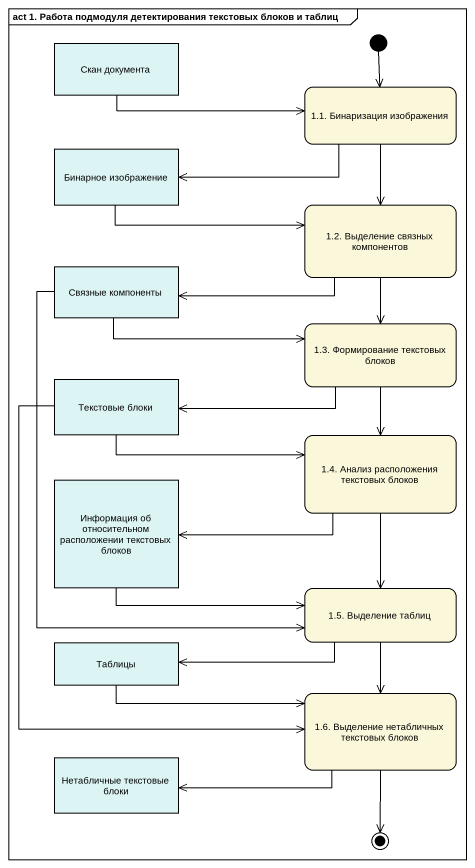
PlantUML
@startuml
mainframe act 1. Работа подмодуля детектирования текстовых блоков и таблиц
hide empty description
state "Скан документа" as Скан_документа <<object>> #DDF4F5
state "1.1. Бинаризация изображения" as s1_1_Бинаризация_изображения #FBF7DB
state "Бинарное изображение" as Бинарное_изображение <<object>> #DDF4F5
state "1.2. Выделение связных компонентов" as s1_2_Выделение_связных #FBF7DB
state "Связные компоненты" as Связные_компоненты <<object>> #DDF4F5
state "1.3. Формирование текстовых блоков" as s1_3_Формирование_текстовых #FBF7DB
state "Текстовые блоки" as Текстовые_блоки <<object>> #DDF4F5
state "1.4. Анализ расположения текстовых блоков" as s1_4_Анализ_расположения #FBF7DB
state "Информация об относительном расположении текстовых блоков" as Информация_об_относительном <<object>> #DDF4F5
state "1.5. Выделение таблиц" as s1_5_Выделение_таблиц #FBF7DB
state Таблицы <<object>> #DDF4F5
state "1.6. Выделение нетабличных текстовых блоков" as s1_6_Выделение_нетабличных #FBF7DB
state "Нетабличные текстовые блоки" as Нетабличные_текстовые_блоки <<object>> #DDF4F5
[*] --> s1_1_Бинаризация_изображения
Скан_документа -right-> s1_1_Бинаризация_изображения
s1_1_Бинаризация_изображения -left-> Бинарное_изображение
s1_1_Бинаризация_изображения --> s1_2_Выделение_связных
Бинарное_изображение -right-> s1_2_Выделение_связных
s1_2_Выделение_связных -left-> Связные_компоненты
s1_2_Выделение_связных --> s1_3_Формирование_текстовых
Связные_компоненты -right-> s1_3_Формирование_текстовых
Связные_компоненты --> s1_5_Выделение_таблиц
s1_3_Формирование_текстовых -left-> Текстовые_блоки
s1_3_Формирование_текстовых --> s1_4_Анализ_расположения
Текстовые_блоки -right-> s1_4_Анализ_расположения
Текстовые_блоки --> s1_6_Выделение_нетабличных
s1_4_Анализ_расположения -left-> Информация_об_относительном
s1_4_Анализ_расположения --> s1_5_Выделение_таблиц
Информация_об_относительном -right-> s1_5_Выделение_таблиц
s1_5_Выделение_таблиц -left-> Таблицы
s1_5_Выделение_таблиц --> s1_6_Выделение_нетабличных
Таблицы -right-> s1_6_Выделение_нетабличных
s1_6_Выделение_нетабличных -left-> Нетабличные_текстовые_блоки
s1_6_Выделение_нетабличных --> [*]
@enduml
